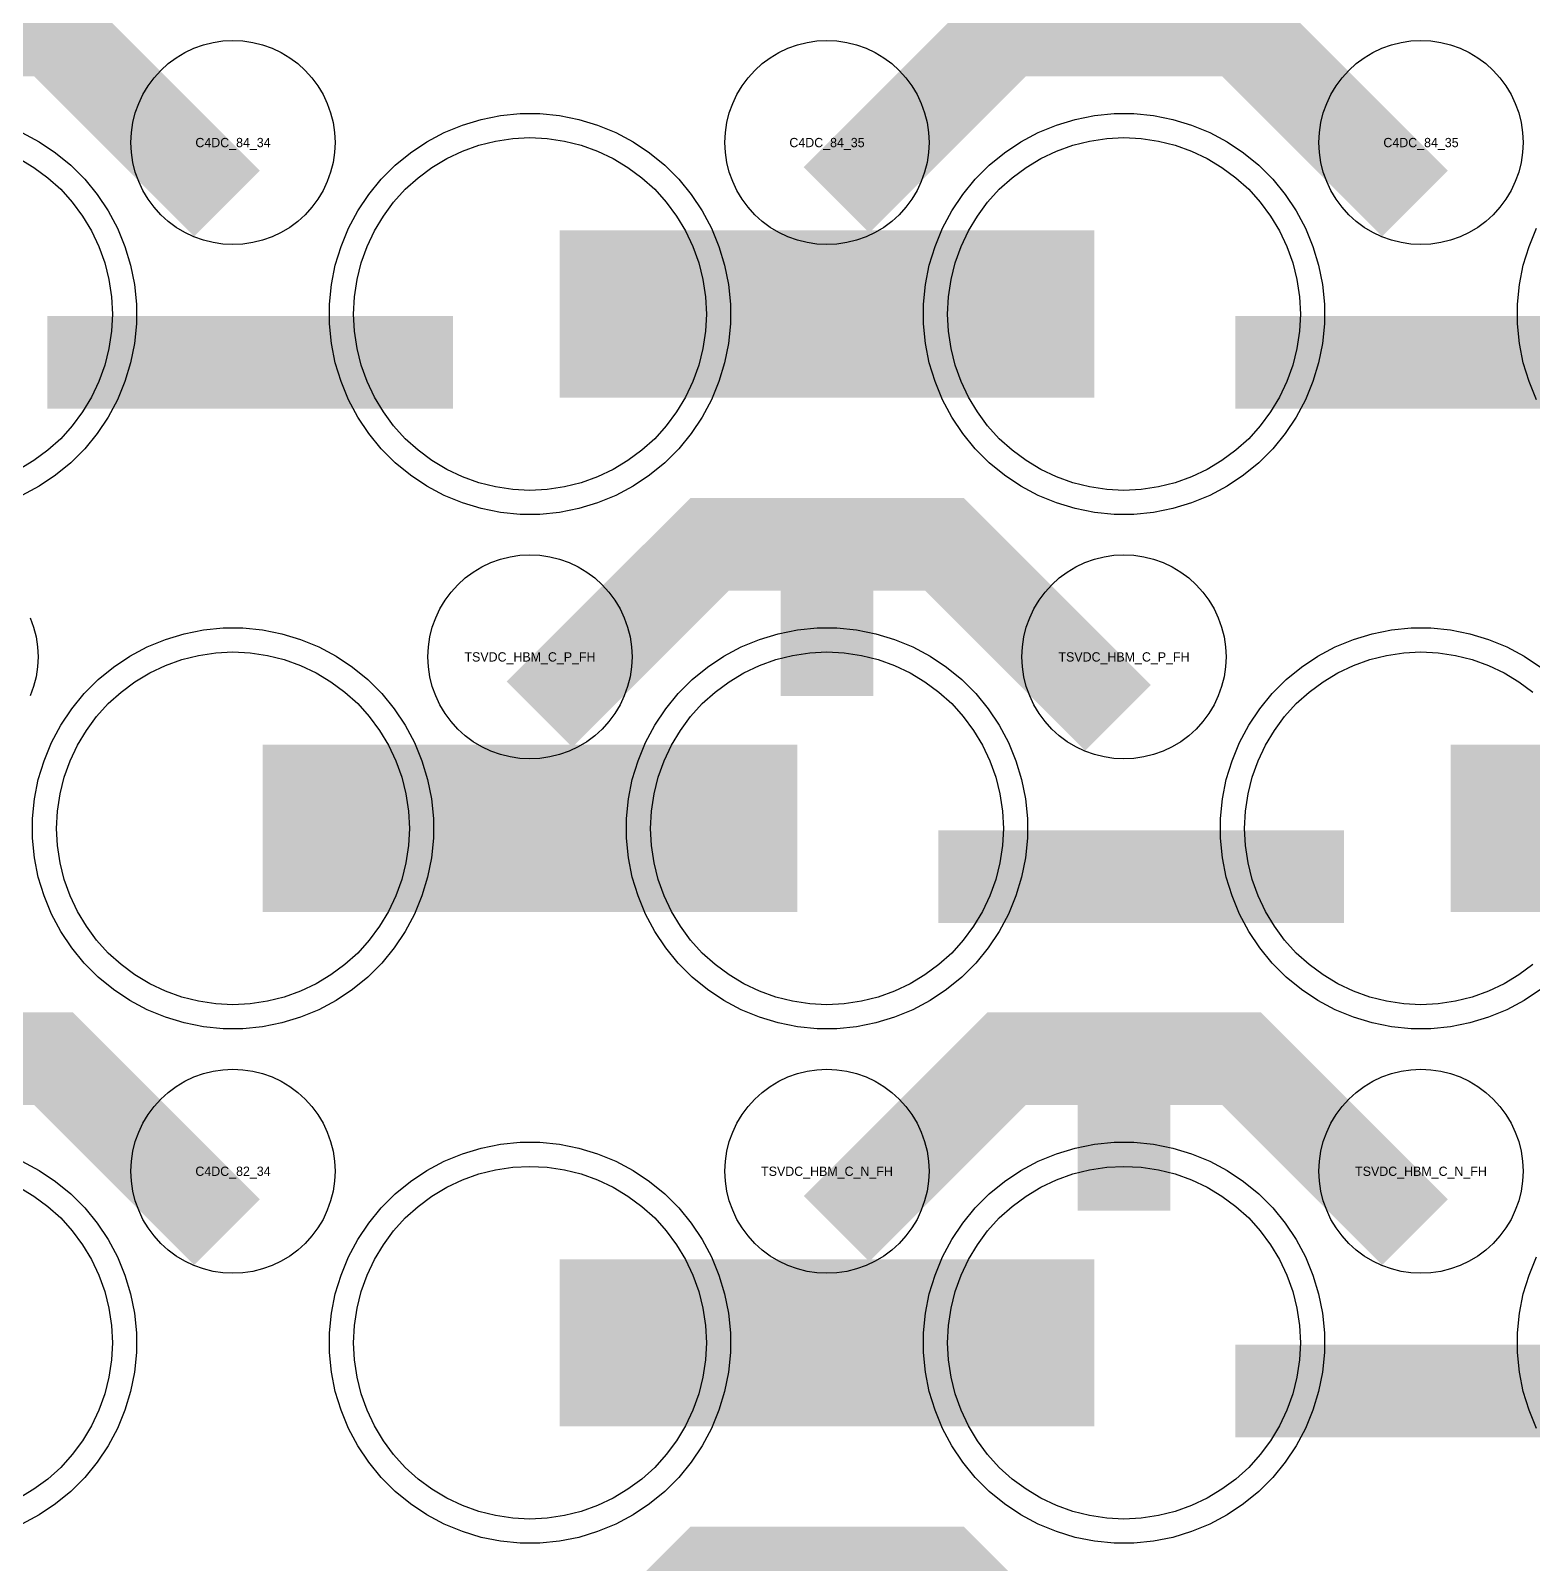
# Model space of a CAD drawing. Extents: x -11880 to 11880, y -14992 to 14992.
# Drawn here: x -934.5 to -530, y -3536.8 to -3123.9 of the extents above; entities that cross this region are included whole.
import ezdxf
from ezdxf.enums import TextEntityAlignment as Align

# ---------------------------------------------------------------- set-up
doc = ezdxf.new("R2010")
doc.units = 0
doc.header["$MEASUREMENT"] = 0
for name, color, linetype in [('GDS_775_DT_237', 138, 'CONTINUOUS'), ('RDL1_FS', 34, 'CONTINUOUS'), ('RDL_BS', 160, 'CONTINUOUS')]:
    doc.layers.add(name, color=color, linetype=linetype)

msp = doc.modelspace()

# ---------------------------------------------------------------- linework, layer by layer
at = {"layer": 'RDL1_FS'}
for points in [[(-800, -3247.694), (-804.657, -3247.465), (-809.268, -3246.781), (-813.791, -3245.649), (-818.181, -3244.077), (-822.395, -3242.085), (-826.395, -3239.687), (-830.14, -3236.909), (-833.594, -3233.779), (-836.724, -3230.325), (-839.502, -3226.58), (-841.9, -3222.58), (-843.892, -3218.366), (-845.464, -3213.976), (-846.596, -3209.453), (-847.28, -3204.842), (-847.509, -3200.185), (-847.28, -3195.528), (-846.596, -3190.917), (-845.464, -3186.394), (-843.892, -3182.004), (-841.9, -3177.79), (-839.502, -3173.79), (-836.724, -3170.045), (-833.594, -3166.591), (-830.14, -3163.461), (-826.395, -3160.683), (-822.395, -3158.285), (-818.181, -3156.293), (-813.791, -3154.721), (-809.268, -3153.589), (-804.657, -3152.905), (-800, -3152.676), (-795.343, -3152.905), (-790.732, -3153.589), (-786.209, -3154.721), (-781.819, -3156.293), (-777.605, -3158.285), (-773.605, -3160.683), (-769.86, -3163.461), (-766.406, -3166.591), (-763.276, -3170.045), (-760.498, -3173.79), (-758.1, -3177.79), (-756.108, -3182.004), (-754.536, -3186.394), (-753.404, -3190.917), (-752.72, -3195.528), (-752.491, -3200.185), (-752.72, -3204.842), (-753.404, -3209.453), (-754.536, -3213.976), (-756.108, -3218.366), (-758.1, -3222.58), (-760.498, -3226.58), (-763.276, -3230.325), (-766.406, -3233.779), (-769.86, -3236.909), (-773.605, -3239.687), (-777.605, -3242.085), (-781.819, -3244.077), (-786.209, -3245.649), (-790.732, -3246.781), (-795.343, -3247.465)], [(-640, -3247.694), (-644.657, -3247.465), (-649.268, -3246.781), (-653.791, -3245.649), (-658.181, -3244.077), (-662.395, -3242.085), (-666.395, -3239.687), (-670.14, -3236.909), (-673.594, -3233.779), (-676.724, -3230.325), (-679.502, -3226.58), (-681.9, -3222.58), (-683.892, -3218.366), (-685.464, -3213.976), (-686.596, -3209.453), (-687.28, -3204.842), (-687.509, -3200.185), (-687.28, -3195.528), (-686.596, -3190.917), (-685.464, -3186.394), (-683.892, -3182.004), (-681.9, -3177.79), (-679.502, -3173.79), (-676.724, -3170.045), (-673.594, -3166.591), (-670.14, -3163.461), (-666.395, -3160.683), (-662.395, -3158.285), (-658.181, -3156.293), (-653.791, -3154.721), (-649.268, -3153.589), (-644.657, -3152.905), (-640, -3152.676), (-635.343, -3152.905), (-630.732, -3153.589), (-626.209, -3154.721), (-621.819, -3156.293), (-617.605, -3158.285), (-613.605, -3160.683), (-609.86, -3163.461), (-606.406, -3166.591), (-603.276, -3170.045), (-600.498, -3173.79), (-598.1, -3177.79), (-596.108, -3182.004), (-594.536, -3186.394), (-593.404, -3190.917), (-592.72, -3195.528), (-592.491, -3200.185), (-592.72, -3204.842), (-593.404, -3209.453), (-594.536, -3213.976), (-596.108, -3218.366), (-598.1, -3222.58), (-600.498, -3226.58), (-603.276, -3230.325), (-606.406, -3233.779), (-609.86, -3236.909), (-613.605, -3239.687), (-617.605, -3242.085), (-621.819, -3244.077), (-626.209, -3245.649), (-630.732, -3246.781), (-635.343, -3247.465)], [(-880, -3386.254), (-884.657, -3386.025), (-889.268, -3385.341), (-893.791, -3384.209), (-898.181, -3382.637), (-902.395, -3380.645), (-906.395, -3378.247), (-910.14, -3375.469), (-913.594, -3372.339), (-916.724, -3368.885), (-919.502, -3365.14), (-921.9, -3361.14), (-923.892, -3356.926), (-925.464, -3352.536), (-926.596, -3348.013), (-927.28, -3343.402), (-927.509, -3338.745), (-927.28, -3334.088), (-926.596, -3329.477), (-925.464, -3324.954), (-923.892, -3320.564), (-921.9, -3316.35), (-919.502, -3312.35), (-916.724, -3308.605), (-913.594, -3305.151), (-910.14, -3302.021), (-906.395, -3299.243), (-902.395, -3296.845), (-898.181, -3294.853), (-893.791, -3293.281), (-889.268, -3292.149), (-884.657, -3291.465), (-880, -3291.236), (-875.343, -3291.465), (-870.732, -3292.149), (-866.209, -3293.281), (-861.819, -3294.853), (-857.605, -3296.845), (-853.605, -3299.243), (-849.86, -3302.021), (-846.406, -3305.151), (-843.276, -3308.605), (-840.498, -3312.35), (-838.1, -3316.35), (-836.108, -3320.564), (-834.536, -3324.954), (-833.404, -3329.477), (-832.72, -3334.088), (-832.491, -3338.745), (-832.72, -3343.402), (-833.404, -3348.013), (-834.536, -3352.536), (-836.108, -3356.926), (-838.1, -3361.14), (-840.498, -3365.14), (-843.276, -3368.885), (-846.406, -3372.339), (-849.86, -3375.469), (-853.605, -3378.247), (-857.605, -3380.645), (-861.819, -3382.637), (-866.209, -3384.209), (-870.732, -3385.341), (-875.343, -3386.025)], [(-720, -3386.254), (-724.657, -3386.025), (-729.268, -3385.341), (-733.791, -3384.209), (-738.181, -3382.637), (-742.395, -3380.645), (-746.395, -3378.247), (-750.14, -3375.469), (-753.594, -3372.339), (-756.724, -3368.885), (-759.502, -3365.14), (-761.9, -3361.14), (-763.892, -3356.926), (-765.464, -3352.536), (-766.596, -3348.013), (-767.28, -3343.402), (-767.509, -3338.745), (-767.28, -3334.088), (-766.596, -3329.477), (-765.464, -3324.954), (-763.892, -3320.564), (-761.9, -3316.35), (-759.502, -3312.35), (-756.724, -3308.605), (-753.594, -3305.151), (-750.14, -3302.021), (-746.395, -3299.243), (-742.395, -3296.845), (-738.181, -3294.853), (-733.791, -3293.281), (-729.268, -3292.149), (-724.657, -3291.465), (-720, -3291.236), (-715.343, -3291.465), (-710.732, -3292.149), (-706.209, -3293.281), (-701.819, -3294.853), (-697.605, -3296.845), (-693.605, -3299.243), (-689.86, -3302.021), (-686.406, -3305.151), (-683.276, -3308.605), (-680.498, -3312.35), (-678.1, -3316.35), (-676.108, -3320.564), (-674.536, -3324.954), (-673.404, -3329.477), (-672.72, -3334.088), (-672.491, -3338.745), (-672.72, -3343.402), (-673.404, -3348.013), (-674.536, -3352.536), (-676.108, -3356.926), (-678.1, -3361.14), (-680.498, -3365.14), (-683.276, -3368.885), (-686.406, -3372.339), (-689.86, -3375.469), (-693.605, -3378.247), (-697.605, -3380.645), (-701.819, -3382.637), (-706.209, -3384.209), (-710.732, -3385.341), (-715.343, -3386.025)]]:
    msp.add_lwpolyline(points, close=True, dxfattribs=at)
for points in [[(-937.605, -3158.285), (-933.605, -3160.683), (-929.86, -3163.461), (-926.406, -3166.591), (-923.276, -3170.045), (-920.498, -3173.79), (-918.1, -3177.79), (-916.108, -3182.004), (-914.536, -3186.394), (-913.404, -3190.917), (-912.72, -3195.528), (-912.491, -3200.185), (-912.72, -3204.842), (-913.404, -3209.453), (-914.536, -3213.976), (-916.108, -3218.366), (-918.1, -3222.58), (-920.498, -3226.58), (-923.276, -3230.325), (-926.406, -3233.779), (-929.86, -3236.909), (-933.605, -3239.687), (-937.605, -3242.085)], [(-529.86, -3375.469), (-533.605, -3378.247), (-537.605, -3380.645), (-541.819, -3382.637), (-546.209, -3384.209), (-550.732, -3385.341), (-555.343, -3386.025), (-560, -3386.254), (-564.657, -3386.025), (-569.268, -3385.341), (-573.791, -3384.209), (-578.181, -3382.637), (-582.395, -3380.645), (-586.395, -3378.247), (-590.14, -3375.469), (-593.594, -3372.339), (-596.724, -3368.885), (-599.502, -3365.14), (-601.9, -3361.14), (-603.892, -3356.926), (-605.464, -3352.536), (-606.596, -3348.013), (-607.28, -3343.402), (-607.509, -3338.745), (-607.28, -3334.088), (-606.596, -3329.477), (-605.464, -3324.954), (-603.892, -3320.564), (-601.9, -3316.35), (-599.502, -3312.35), (-596.724, -3308.605), (-593.594, -3305.151), (-590.14, -3302.021), (-586.395, -3299.243), (-582.395, -3296.845), (-578.181, -3294.853), (-573.791, -3293.281), (-569.268, -3292.149), (-564.657, -3291.465), (-560, -3291.236), (-555.343, -3291.465), (-550.732, -3292.149), (-546.209, -3293.281), (-541.819, -3294.853), (-537.605, -3296.845), (-533.605, -3299.243), (-529.86, -3302.021)], [(-937.605, -3435.41), (-933.605, -3437.808), (-929.86, -3440.586), (-926.406, -3443.716), (-923.276, -3447.17), (-920.498, -3450.915), (-918.1, -3454.915), (-916.108, -3459.129), (-914.536, -3463.519), (-913.404, -3468.042), (-912.72, -3472.653), (-912.491, -3477.31), (-912.72, -3481.967), (-913.404, -3486.578), (-914.536, -3491.101), (-916.108, -3495.491), (-918.1, -3499.705), (-920.498, -3503.705), (-923.276, -3507.45), (-926.406, -3510.904), (-929.86, -3514.034), (-933.605, -3516.812), (-937.605, -3519.21)]]:
    msp.add_lwpolyline(points, dxfattribs=at)
for points in [[(-791.998, -3200.185, 45, 45, 0), (-719.998, -3200.185, 45, 45, 0)], [(-719.998, -3200.185, 45, 45, 0), (-647.998, -3200.185, 45, 45, 0)], [(-871.998, -3338.745, 45, 45, 0), (-799.998, -3338.745, 45, 45, 0)], [(-799.998, -3338.745, 45, 45, 0), (-727.998, -3338.745, 45, 45, 0)], [(-551.998, -3338.745, 45, 45, 0), (-479.998, -3338.745, 45, 45, 0)]]:
    msp.add_lwpolyline(points, format="xyseb", dxfattribs=at)
at = {"layer": 'RDL1_FS', "color": 241, "true_color": 0xf7abae}
for points in [[(-800, -3524.819), (-804.657, -3524.59), (-809.268, -3523.906), (-813.791, -3522.774), (-818.181, -3521.202), (-822.395, -3519.21), (-826.395, -3516.812), (-830.14, -3514.034), (-833.594, -3510.904), (-836.724, -3507.45), (-839.502, -3503.705), (-841.9, -3499.705), (-843.892, -3495.491), (-845.464, -3491.101), (-846.596, -3486.578), (-847.28, -3481.967), (-847.509, -3477.31), (-847.28, -3472.653), (-846.596, -3468.042), (-845.464, -3463.519), (-843.892, -3459.129), (-841.9, -3454.915), (-839.502, -3450.915), (-836.724, -3447.17), (-833.594, -3443.716), (-830.14, -3440.586), (-826.395, -3437.808), (-822.395, -3435.41), (-818.181, -3433.418), (-813.791, -3431.846), (-809.268, -3430.714), (-804.657, -3430.03), (-800, -3429.801), (-795.343, -3430.03), (-790.732, -3430.714), (-786.209, -3431.846), (-781.819, -3433.418), (-777.605, -3435.41), (-773.605, -3437.808), (-769.86, -3440.586), (-766.406, -3443.716), (-763.276, -3447.17), (-760.498, -3450.915), (-758.1, -3454.915), (-756.108, -3459.129), (-754.536, -3463.519), (-753.404, -3468.042), (-752.72, -3472.653), (-752.491, -3477.31), (-752.72, -3481.967), (-753.404, -3486.578), (-754.536, -3491.101), (-756.108, -3495.491), (-758.1, -3499.705), (-760.498, -3503.705), (-763.276, -3507.45), (-766.406, -3510.904), (-769.86, -3514.034), (-773.605, -3516.812), (-777.605, -3519.21), (-781.819, -3521.202), (-786.209, -3522.774), (-790.732, -3523.906), (-795.343, -3524.59)], [(-640, -3524.819), (-644.657, -3524.59), (-649.268, -3523.906), (-653.791, -3522.774), (-658.181, -3521.202), (-662.395, -3519.21), (-666.395, -3516.812), (-670.14, -3514.034), (-673.594, -3510.904), (-676.724, -3507.45), (-679.502, -3503.705), (-681.9, -3499.705), (-683.892, -3495.491), (-685.464, -3491.101), (-686.596, -3486.578), (-687.28, -3481.967), (-687.509, -3477.31), (-687.28, -3472.653), (-686.596, -3468.042), (-685.464, -3463.519), (-683.892, -3459.129), (-681.9, -3454.915), (-679.502, -3450.915), (-676.724, -3447.17), (-673.594, -3443.716), (-670.14, -3440.586), (-666.395, -3437.808), (-662.395, -3435.41), (-658.181, -3433.418), (-653.791, -3431.846), (-649.268, -3430.714), (-644.657, -3430.03), (-640, -3429.801), (-635.343, -3430.03), (-630.732, -3430.714), (-626.209, -3431.846), (-621.819, -3433.418), (-617.605, -3435.41), (-613.605, -3437.808), (-609.86, -3440.586), (-606.406, -3443.716), (-603.276, -3447.17), (-600.498, -3450.915), (-598.1, -3454.915), (-596.108, -3459.129), (-594.536, -3463.519), (-593.404, -3468.042), (-592.72, -3472.653), (-592.491, -3477.31), (-592.72, -3481.967), (-593.404, -3486.578), (-594.536, -3491.101), (-596.108, -3495.491), (-598.1, -3499.705), (-600.498, -3503.705), (-603.276, -3507.45), (-606.406, -3510.904), (-609.86, -3514.034), (-613.605, -3516.812), (-617.605, -3519.21), (-621.819, -3521.202), (-626.209, -3522.774), (-630.732, -3523.906), (-635.343, -3524.59)]]:
    msp.add_lwpolyline(points, close=True, dxfattribs=at)
for points in [[(-791.998, -3477.31, 45, 45, 0), (-719.998, -3477.31, 45, 45, 0)], [(-719.998, -3477.31, 45, 45, 0), (-647.998, -3477.31, 45, 45, 0)]]:
    msp.add_lwpolyline(points, format="xyseb", dxfattribs=at)
at = {"layer": 'RDL_BS'}
for points in [[(-881.599, -3170.398, 25, 25, 0), (-928.313, -3123.684, 25, 25, 0), (-958.071, -3123.684, 25, 25, 0)], [(-717.438, -3169.499, 25, 25, 0), (-671.623, -3123.684, 25, 25, 0), (-638.07, -3123.684, 25, 25, 0)], [(-561.599, -3170.398, 25, 25, 0), (-608.313, -3123.684, 25, 25, 0), (-638.071, -3123.684, 25, 25, 0)], [(-929.984, -3213.198, 25, 25, 0), (-820.719, -3213.198, 25, 25, 0)], [(-609.984, -3213.198, 25, 25, 0), (-500.719, -3213.198, 25, 25, 0)], [(-720, -3276.205, 25, 25, 0), (-720, -3249.744, 25, 25, 0)], [(-720, -3257.926, 25, 25, 0), (-720, -3303.134, 25, 25, 0)], [(-797.438, -3308.059, 25, 25, 0), (-751.623, -3262.244, 25, 25, 0), (-718.07, -3262.244, 25, 25, 0)], [(-641.599, -3308.958, 25, 25, 0), (-688.313, -3262.244, 25, 25, 0), (-718.071, -3262.244, 25, 25, 0)], [(-689.984, -3351.758, 25, 25, 0), (-580.719, -3351.758, 25, 25, 0)], [(-640, -3414.77, 25, 25, 0), (-640, -3388.309, 25, 25, 0)], [(-881.599, -3447.523, 25, 25, 0), (-928.313, -3400.809, 25, 25, 0), (-958.071, -3400.809, 25, 25, 0)], [(-797.438, -3585.189, 25, 25, 0), (-751.623, -3539.374, 25, 25, 0), (-718.07, -3539.374, 25, 25, 0)], [(-641.599, -3586.088, 25, 25, 0), (-688.313, -3539.374, 25, 25, 0), (-718.071, -3539.374, 25, 25, 0)]]:
    msp.add_lwpolyline(points, format="xyseb", dxfattribs=at)
for points in [[(-880, -3181.491), (-882.693, -3181.359), (-885.365, -3180.963), (-887.984, -3180.306), (-890.519, -3179.399), (-892.956, -3178.247), (-895.28, -3176.854), (-897.443, -3175.251), (-899.442, -3173.439), (-901.254, -3171.44), (-902.857, -3169.277), (-904.25, -3166.953), (-905.402, -3164.516), (-906.309, -3161.981), (-906.966, -3159.362), (-907.362, -3156.69), (-907.494, -3153.997), (-907.362, -3151.304), (-906.966, -3148.632), (-906.309, -3146.013), (-905.402, -3143.478), (-904.25, -3141.041), (-902.857, -3138.717), (-901.254, -3136.554), (-899.442, -3134.555), (-897.443, -3132.743), (-895.28, -3131.14), (-892.956, -3129.747), (-890.519, -3128.595), (-887.984, -3127.688), (-885.365, -3127.031), (-882.693, -3126.635), (-880, -3126.503), (-877.307, -3126.635), (-874.635, -3127.031), (-872.016, -3127.688), (-869.481, -3128.595), (-867.044, -3129.747), (-864.72, -3131.14), (-862.557, -3132.743), (-860.558, -3134.555), (-858.746, -3136.554), (-857.143, -3138.717), (-855.75, -3141.041), (-854.598, -3143.478), (-853.691, -3146.013), (-853.034, -3148.632), (-852.638, -3151.304), (-852.506, -3153.997), (-852.638, -3156.69), (-853.034, -3159.362), (-853.691, -3161.981), (-854.598, -3164.516), (-855.75, -3166.953), (-857.143, -3169.277), (-858.746, -3171.44), (-860.558, -3173.439), (-862.557, -3175.251), (-864.72, -3176.854), (-867.044, -3178.247), (-869.481, -3179.399), (-872.016, -3180.306), (-874.635, -3180.963), (-877.307, -3181.359)], [(-720, -3181.491), (-722.693, -3181.359), (-725.365, -3180.963), (-727.984, -3180.306), (-730.519, -3179.399), (-732.956, -3178.247), (-735.28, -3176.854), (-737.443, -3175.251), (-739.442, -3173.439), (-741.254, -3171.44), (-742.857, -3169.277), (-744.25, -3166.953), (-745.402, -3164.516), (-746.309, -3161.981), (-746.966, -3159.362), (-747.362, -3156.69), (-747.494, -3153.997), (-747.362, -3151.304), (-746.966, -3148.632), (-746.309, -3146.013), (-745.402, -3143.478), (-744.25, -3141.041), (-742.857, -3138.717), (-741.254, -3136.554), (-739.442, -3134.555), (-737.443, -3132.743), (-735.28, -3131.14), (-732.956, -3129.747), (-730.519, -3128.595), (-727.984, -3127.688), (-725.365, -3127.031), (-722.693, -3126.635), (-720, -3126.503), (-717.307, -3126.635), (-714.635, -3127.031), (-712.016, -3127.688), (-709.481, -3128.595), (-707.044, -3129.747), (-704.72, -3131.14), (-702.557, -3132.743), (-700.558, -3134.555), (-698.746, -3136.554), (-697.143, -3138.717), (-695.75, -3141.041), (-694.598, -3143.478), (-693.691, -3146.013), (-693.034, -3148.632), (-692.638, -3151.304), (-692.506, -3153.997), (-692.638, -3156.69), (-693.034, -3159.362), (-693.691, -3161.981), (-694.598, -3164.516), (-695.75, -3166.953), (-697.143, -3169.277), (-698.746, -3171.44), (-700.558, -3173.439), (-702.557, -3175.251), (-704.72, -3176.854), (-707.044, -3178.247), (-709.481, -3179.399), (-712.016, -3180.306), (-714.635, -3180.963), (-717.307, -3181.359)], [(-560, -3181.491), (-562.693, -3181.359), (-565.365, -3180.963), (-567.984, -3180.306), (-570.519, -3179.399), (-572.956, -3178.247), (-575.28, -3176.854), (-577.443, -3175.251), (-579.442, -3173.439), (-581.254, -3171.44), (-582.857, -3169.277), (-584.25, -3166.953), (-585.402, -3164.516), (-586.309, -3161.981), (-586.966, -3159.362), (-587.362, -3156.69), (-587.494, -3153.997), (-587.362, -3151.304), (-586.966, -3148.632), (-586.309, -3146.013), (-585.402, -3143.478), (-584.25, -3141.041), (-582.857, -3138.717), (-581.254, -3136.554), (-579.442, -3134.555), (-577.443, -3132.743), (-575.28, -3131.14), (-572.956, -3129.747), (-570.519, -3128.595), (-567.984, -3127.688), (-565.365, -3127.031), (-562.693, -3126.635), (-560, -3126.503), (-557.307, -3126.635), (-554.635, -3127.031), (-552.016, -3127.688), (-549.481, -3128.595), (-547.044, -3129.747), (-544.72, -3131.14), (-542.557, -3132.743), (-540.558, -3134.555), (-538.746, -3136.554), (-537.143, -3138.717), (-535.75, -3141.041), (-534.598, -3143.478), (-533.691, -3146.013), (-533.034, -3148.632), (-532.638, -3151.304), (-532.506, -3153.997), (-532.638, -3156.69), (-533.034, -3159.362), (-533.691, -3161.981), (-534.598, -3164.516), (-535.75, -3166.953), (-537.143, -3169.277), (-538.746, -3171.44), (-540.558, -3173.439), (-542.557, -3175.251), (-544.72, -3176.854), (-547.044, -3178.247), (-549.481, -3179.399), (-552.016, -3180.306), (-554.635, -3180.963), (-557.307, -3181.359)], [(-802.644, -3254.185), (-807.938, -3253.668), (-813.165, -3252.622), (-818.205, -3251.091), (-823.115, -3249.06), (-827.777, -3246.568), (-832.191, -3243.621), (-836.292, -3240.259), (-840.074, -3236.477), (-843.436, -3232.376), (-846.383, -3227.962), (-848.875, -3223.3), (-850.906, -3218.39), (-852.437, -3213.35), (-853.483, -3208.123), (-854, -3202.829), (-854, -3197.541), (-853.483, -3192.247), (-852.437, -3187.02), (-850.906, -3181.98), (-848.875, -3177.07), (-846.383, -3172.408), (-843.436, -3167.994), (-840.074, -3163.893), (-836.292, -3160.111), (-832.191, -3156.749), (-827.777, -3153.802), (-823.115, -3151.31), (-818.205, -3149.279), (-813.165, -3147.748), (-807.938, -3146.702), (-802.644, -3146.185), (-797.356, -3146.185), (-792.062, -3146.702), (-786.835, -3147.748), (-781.795, -3149.279), (-776.885, -3151.31), (-772.223, -3153.802), (-767.809, -3156.749), (-763.708, -3160.111), (-759.926, -3163.893), (-756.564, -3167.994), (-753.617, -3172.408), (-751.125, -3177.07), (-749.094, -3181.98), (-747.563, -3187.02), (-746.517, -3192.247), (-746, -3197.541), (-746, -3202.829), (-746.517, -3208.123), (-747.563, -3213.35), (-749.094, -3218.39), (-751.125, -3223.3), (-753.617, -3227.962), (-756.564, -3232.376), (-759.926, -3236.477), (-763.708, -3240.259), (-767.809, -3243.621), (-772.223, -3246.568), (-776.885, -3249.06), (-781.795, -3251.091), (-786.835, -3252.622), (-792.062, -3253.668), (-797.356, -3254.185)], [(-642.644, -3254.185), (-647.938, -3253.668), (-653.165, -3252.622), (-658.205, -3251.091), (-663.115, -3249.06), (-667.777, -3246.568), (-672.191, -3243.621), (-676.292, -3240.259), (-680.074, -3236.477), (-683.436, -3232.376), (-686.383, -3227.962), (-688.875, -3223.3), (-690.906, -3218.39), (-692.437, -3213.35), (-693.483, -3208.123), (-694, -3202.829), (-694, -3197.541), (-693.483, -3192.247), (-692.437, -3187.02), (-690.906, -3181.98), (-688.875, -3177.07), (-686.383, -3172.408), (-683.436, -3167.994), (-680.074, -3163.893), (-676.292, -3160.111), (-672.191, -3156.749), (-667.777, -3153.802), (-663.115, -3151.31), (-658.205, -3149.279), (-653.165, -3147.748), (-647.938, -3146.702), (-642.644, -3146.185), (-637.356, -3146.185), (-632.062, -3146.702), (-626.835, -3147.748), (-621.795, -3149.279), (-616.885, -3151.31), (-612.223, -3153.802), (-607.809, -3156.749), (-603.708, -3160.111), (-599.926, -3163.893), (-596.564, -3167.994), (-593.617, -3172.408), (-591.125, -3177.07), (-589.094, -3181.98), (-587.563, -3187.02), (-586.517, -3192.247), (-586, -3197.541), (-586, -3202.829), (-586.517, -3208.123), (-587.563, -3213.35), (-589.094, -3218.39), (-591.125, -3223.3), (-593.617, -3227.962), (-596.564, -3232.376), (-599.926, -3236.477), (-603.708, -3240.259), (-607.809, -3243.621), (-612.223, -3246.568), (-616.885, -3249.06), (-621.795, -3251.091), (-626.835, -3252.622), (-632.062, -3253.668), (-637.356, -3254.185)], [(-800, -3320.051), (-802.693, -3319.919), (-805.365, -3319.523), (-807.984, -3318.866), (-810.519, -3317.959), (-812.956, -3316.807), (-815.28, -3315.414), (-817.443, -3313.811), (-819.442, -3311.999), (-821.254, -3310), (-822.857, -3307.837), (-824.25, -3305.513), (-825.402, -3303.076), (-826.309, -3300.541), (-826.966, -3297.922), (-827.362, -3295.25), (-827.494, -3292.557), (-827.362, -3289.864), (-826.966, -3287.192), (-826.309, -3284.573), (-825.402, -3282.038), (-824.25, -3279.601), (-822.857, -3277.277), (-821.254, -3275.114), (-819.442, -3273.115), (-817.443, -3271.303), (-815.28, -3269.7), (-812.956, -3268.307), (-810.519, -3267.155), (-807.984, -3266.248), (-805.365, -3265.591), (-802.693, -3265.195), (-800, -3265.063), (-797.307, -3265.195), (-794.635, -3265.591), (-792.016, -3266.248), (-789.481, -3267.155), (-787.044, -3268.307), (-784.72, -3269.7), (-782.557, -3271.303), (-780.558, -3273.115), (-778.746, -3275.114), (-777.143, -3277.277), (-775.75, -3279.601), (-774.598, -3282.038), (-773.691, -3284.573), (-773.034, -3287.192), (-772.638, -3289.864), (-772.506, -3292.557), (-772.638, -3295.25), (-773.034, -3297.922), (-773.691, -3300.541), (-774.598, -3303.076), (-775.75, -3305.513), (-777.143, -3307.837), (-778.746, -3310), (-780.558, -3311.999), (-782.557, -3313.811), (-784.72, -3315.414), (-787.044, -3316.807), (-789.481, -3317.959), (-792.016, -3318.866), (-794.635, -3319.523), (-797.307, -3319.919)], [(-640, -3320.051), (-642.693, -3319.919), (-645.365, -3319.523), (-647.984, -3318.866), (-650.519, -3317.959), (-652.956, -3316.807), (-655.28, -3315.414), (-657.443, -3313.811), (-659.442, -3311.999), (-661.254, -3310), (-662.857, -3307.837), (-664.25, -3305.513), (-665.402, -3303.076), (-666.309, -3300.541), (-666.966, -3297.922), (-667.362, -3295.25), (-667.494, -3292.557), (-667.362, -3289.864), (-666.966, -3287.192), (-666.309, -3284.573), (-665.402, -3282.038), (-664.25, -3279.601), (-662.857, -3277.277), (-661.254, -3275.114), (-659.442, -3273.115), (-657.443, -3271.303), (-655.28, -3269.7), (-652.956, -3268.307), (-650.519, -3267.155), (-647.984, -3266.248), (-645.365, -3265.591), (-642.693, -3265.195), (-640, -3265.063), (-637.307, -3265.195), (-634.635, -3265.591), (-632.016, -3266.248), (-629.481, -3267.155), (-627.044, -3268.307), (-624.72, -3269.7), (-622.557, -3271.303), (-620.558, -3273.115), (-618.746, -3275.114), (-617.143, -3277.277), (-615.75, -3279.601), (-614.598, -3282.038), (-613.691, -3284.573), (-613.034, -3287.192), (-612.638, -3289.864), (-612.506, -3292.557), (-612.638, -3295.25), (-613.034, -3297.922), (-613.691, -3300.541), (-614.598, -3303.076), (-615.75, -3305.513), (-617.143, -3307.837), (-618.746, -3310), (-620.558, -3311.999), (-622.557, -3313.811), (-624.72, -3315.414), (-627.044, -3316.807), (-629.481, -3317.959), (-632.016, -3318.866), (-634.635, -3319.523), (-637.307, -3319.919)], [(-882.644, -3392.745), (-887.938, -3392.228), (-893.165, -3391.182), (-898.205, -3389.651), (-903.115, -3387.62), (-907.777, -3385.128), (-912.191, -3382.181), (-916.292, -3378.819), (-920.074, -3375.037), (-923.436, -3370.936), (-926.383, -3366.522), (-928.875, -3361.86), (-930.906, -3356.95), (-932.437, -3351.91), (-933.483, -3346.683), (-934, -3341.389), (-934, -3336.101), (-933.483, -3330.807), (-932.437, -3325.58), (-930.906, -3320.54), (-928.875, -3315.63), (-926.383, -3310.968), (-923.436, -3306.554), (-920.074, -3302.453), (-916.292, -3298.671), (-912.191, -3295.309), (-907.777, -3292.362), (-903.115, -3289.87), (-898.205, -3287.839), (-893.165, -3286.308), (-887.938, -3285.262), (-882.644, -3284.745), (-877.356, -3284.745), (-872.062, -3285.262), (-866.835, -3286.308), (-861.795, -3287.839), (-856.885, -3289.87), (-852.223, -3292.362), (-847.809, -3295.309), (-843.708, -3298.671), (-839.926, -3302.453), (-836.564, -3306.554), (-833.617, -3310.968), (-831.125, -3315.63), (-829.094, -3320.54), (-827.563, -3325.58), (-826.517, -3330.807), (-826, -3336.101), (-826, -3341.389), (-826.517, -3346.683), (-827.563, -3351.91), (-829.094, -3356.95), (-831.125, -3361.86), (-833.617, -3366.522), (-836.564, -3370.936), (-839.926, -3375.037), (-843.708, -3378.819), (-847.809, -3382.181), (-852.223, -3385.128), (-856.885, -3387.62), (-861.795, -3389.651), (-866.835, -3391.182), (-872.062, -3392.228), (-877.356, -3392.745)], [(-722.644, -3392.745), (-727.938, -3392.228), (-733.165, -3391.182), (-738.205, -3389.651), (-743.115, -3387.62), (-747.777, -3385.128), (-752.191, -3382.181), (-756.292, -3378.819), (-760.074, -3375.037), (-763.436, -3370.936), (-766.383, -3366.522), (-768.875, -3361.86), (-770.906, -3356.95), (-772.437, -3351.91), (-773.483, -3346.683), (-774, -3341.389), (-774, -3336.101), (-773.483, -3330.807), (-772.437, -3325.58), (-770.906, -3320.54), (-768.875, -3315.63), (-766.383, -3310.968), (-763.436, -3306.554), (-760.074, -3302.453), (-756.292, -3298.671), (-752.191, -3295.309), (-747.777, -3292.362), (-743.115, -3289.87), (-738.205, -3287.839), (-733.165, -3286.308), (-727.938, -3285.262), (-722.644, -3284.745), (-717.356, -3284.745), (-712.062, -3285.262), (-706.835, -3286.308), (-701.795, -3287.839), (-696.885, -3289.87), (-692.223, -3292.362), (-687.809, -3295.309), (-683.708, -3298.671), (-679.926, -3302.453), (-676.564, -3306.554), (-673.617, -3310.968), (-671.125, -3315.63), (-669.094, -3320.54), (-667.563, -3325.58), (-666.517, -3330.807), (-666, -3336.101), (-666, -3341.389), (-666.517, -3346.683), (-667.563, -3351.91), (-669.094, -3356.95), (-671.125, -3361.86), (-673.617, -3366.522), (-676.564, -3370.936), (-679.926, -3375.037), (-683.708, -3378.819), (-687.809, -3382.181), (-692.223, -3385.128), (-696.885, -3387.62), (-701.795, -3389.651), (-706.835, -3391.182), (-712.062, -3392.228), (-717.356, -3392.745)], [(-880, -3458.616), (-882.693, -3458.484), (-885.365, -3458.088), (-887.984, -3457.431), (-890.519, -3456.524), (-892.956, -3455.372), (-895.28, -3453.979), (-897.443, -3452.376), (-899.442, -3450.564), (-901.254, -3448.565), (-902.857, -3446.402), (-904.25, -3444.078), (-905.402, -3441.641), (-906.309, -3439.106), (-906.966, -3436.487), (-907.362, -3433.815), (-907.494, -3431.122), (-907.362, -3428.429), (-906.966, -3425.757), (-906.309, -3423.138), (-905.402, -3420.603), (-904.25, -3418.166), (-902.857, -3415.842), (-901.254, -3413.679), (-899.442, -3411.68), (-897.443, -3409.868), (-895.28, -3408.265), (-892.956, -3406.872), (-890.519, -3405.72), (-887.984, -3404.813), (-885.365, -3404.156), (-882.693, -3403.76), (-880, -3403.628), (-877.307, -3403.76), (-874.635, -3404.156), (-872.016, -3404.813), (-869.481, -3405.72), (-867.044, -3406.872), (-864.72, -3408.265), (-862.557, -3409.868), (-860.558, -3411.68), (-858.746, -3413.679), (-857.143, -3415.842), (-855.75, -3418.166), (-854.598, -3420.603), (-853.691, -3423.138), (-853.034, -3425.757), (-852.638, -3428.429), (-852.506, -3431.122), (-852.638, -3433.815), (-853.034, -3436.487), (-853.691, -3439.106), (-854.598, -3441.641), (-855.75, -3444.078), (-857.143, -3446.402), (-858.746, -3448.565), (-860.558, -3450.564), (-862.557, -3452.376), (-864.72, -3453.979), (-867.044, -3455.372), (-869.481, -3456.524), (-872.016, -3457.431), (-874.635, -3458.088), (-877.307, -3458.484)]]:
    msp.add_lwpolyline(points, close=True, dxfattribs=at)
for points in [[(-936.885, -3151.31), (-932.223, -3153.802), (-927.809, -3156.749), (-923.708, -3160.111), (-919.926, -3163.893), (-916.564, -3167.994), (-913.617, -3172.408), (-911.125, -3177.07), (-909.094, -3181.98), (-907.563, -3187.02), (-906.517, -3192.247), (-906, -3197.541), (-906, -3202.829), (-906.517, -3208.123), (-907.563, -3213.35), (-909.094, -3218.39), (-911.125, -3223.3), (-913.617, -3227.962), (-916.564, -3232.376), (-919.926, -3236.477), (-923.708, -3240.259), (-927.809, -3243.621), (-932.223, -3246.568), (-936.885, -3249.06)], [(-528.875, -3223.3), (-530.906, -3218.39), (-532.437, -3213.35), (-533.483, -3208.123), (-534, -3202.829), (-534, -3197.541), (-533.483, -3192.247), (-532.437, -3187.02), (-530.906, -3181.98), (-528.875, -3177.07)], [(-934.598, -3282.038), (-933.691, -3284.573), (-933.034, -3287.192), (-932.638, -3289.864), (-932.506, -3292.557), (-932.638, -3295.25), (-933.034, -3297.922), (-933.691, -3300.541), (-934.598, -3303.076)], [(-527.809, -3382.181), (-532.223, -3385.128), (-536.885, -3387.62), (-541.795, -3389.651), (-546.835, -3391.182), (-552.062, -3392.228), (-557.356, -3392.745), (-562.644, -3392.745), (-567.938, -3392.228), (-573.165, -3391.182), (-578.205, -3389.651), (-583.115, -3387.62), (-587.777, -3385.128), (-592.191, -3382.181), (-596.292, -3378.819), (-600.074, -3375.037), (-603.436, -3370.936), (-606.383, -3366.522), (-608.875, -3361.86), (-610.906, -3356.95), (-612.437, -3351.91), (-613.483, -3346.683), (-614, -3341.389), (-614, -3336.101), (-613.483, -3330.807), (-612.437, -3325.58), (-610.906, -3320.54), (-608.875, -3315.63), (-606.383, -3310.968), (-603.436, -3306.554), (-600.074, -3302.453), (-596.292, -3298.671), (-592.191, -3295.309), (-587.777, -3292.362), (-583.115, -3289.87), (-578.205, -3287.839), (-573.165, -3286.308), (-567.938, -3285.262), (-562.644, -3284.745), (-557.356, -3284.745), (-552.062, -3285.262), (-546.835, -3286.308), (-541.795, -3287.839), (-536.885, -3289.87), (-532.223, -3292.362), (-527.809, -3295.309)], [(-936.885, -3428.435), (-932.223, -3430.927), (-927.809, -3433.874), (-923.708, -3437.236), (-919.926, -3441.018), (-916.564, -3445.119), (-913.617, -3449.533), (-911.125, -3454.195), (-909.094, -3459.105), (-907.563, -3464.145), (-906.517, -3469.372), (-906, -3474.666), (-906, -3479.954), (-906.517, -3485.248), (-907.563, -3490.475), (-909.094, -3495.515), (-911.125, -3500.425), (-913.617, -3505.087), (-916.564, -3509.501), (-919.926, -3513.602), (-923.708, -3517.384), (-927.809, -3520.746), (-932.223, -3523.693), (-936.885, -3526.185)]]:
    msp.add_lwpolyline(points, dxfattribs=at)
at = {"layer": 'RDL_BS', "color": 241, "true_color": 0xf7abae}
for points in [[(-640, -3396.491, 25, 25, 0), (-640, -3441.699, 25, 25, 0)], [(-717.438, -3446.624, 25, 25, 0), (-671.623, -3400.809, 25, 25, 0), (-638.07, -3400.809, 25, 25, 0)], [(-561.599, -3447.523, 25, 25, 0), (-608.313, -3400.809, 25, 25, 0), (-638.071, -3400.809, 25, 25, 0)], [(-609.984, -3490.323, 25, 25, 0), (-500.719, -3490.323, 25, 25, 0)]]:
    msp.add_lwpolyline(points, format="xyseb", dxfattribs=at)
for points in [[(-720, -3458.616), (-722.693, -3458.484), (-725.365, -3458.088), (-727.984, -3457.431), (-730.519, -3456.524), (-732.956, -3455.372), (-735.28, -3453.979), (-737.443, -3452.376), (-739.442, -3450.564), (-741.254, -3448.565), (-742.857, -3446.402), (-744.25, -3444.078), (-745.402, -3441.641), (-746.309, -3439.106), (-746.966, -3436.487), (-747.362, -3433.815), (-747.494, -3431.122), (-747.362, -3428.429), (-746.966, -3425.757), (-746.309, -3423.138), (-745.402, -3420.603), (-744.25, -3418.166), (-742.857, -3415.842), (-741.254, -3413.679), (-739.442, -3411.68), (-737.443, -3409.868), (-735.28, -3408.265), (-732.956, -3406.872), (-730.519, -3405.72), (-727.984, -3404.813), (-725.365, -3404.156), (-722.693, -3403.76), (-720, -3403.628), (-717.307, -3403.76), (-714.635, -3404.156), (-712.016, -3404.813), (-709.481, -3405.72), (-707.044, -3406.872), (-704.72, -3408.265), (-702.557, -3409.868), (-700.558, -3411.68), (-698.746, -3413.679), (-697.143, -3415.842), (-695.75, -3418.166), (-694.598, -3420.603), (-693.691, -3423.138), (-693.034, -3425.757), (-692.638, -3428.429), (-692.506, -3431.122), (-692.638, -3433.815), (-693.034, -3436.487), (-693.691, -3439.106), (-694.598, -3441.641), (-695.75, -3444.078), (-697.143, -3446.402), (-698.746, -3448.565), (-700.558, -3450.564), (-702.557, -3452.376), (-704.72, -3453.979), (-707.044, -3455.372), (-709.481, -3456.524), (-712.016, -3457.431), (-714.635, -3458.088), (-717.307, -3458.484)], [(-560, -3458.616), (-562.693, -3458.484), (-565.365, -3458.088), (-567.984, -3457.431), (-570.519, -3456.524), (-572.956, -3455.372), (-575.28, -3453.979), (-577.443, -3452.376), (-579.442, -3450.564), (-581.254, -3448.565), (-582.857, -3446.402), (-584.25, -3444.078), (-585.402, -3441.641), (-586.309, -3439.106), (-586.966, -3436.487), (-587.362, -3433.815), (-587.494, -3431.122), (-587.362, -3428.429), (-586.966, -3425.757), (-586.309, -3423.138), (-585.402, -3420.603), (-584.25, -3418.166), (-582.857, -3415.842), (-581.254, -3413.679), (-579.442, -3411.68), (-577.443, -3409.868), (-575.28, -3408.265), (-572.956, -3406.872), (-570.519, -3405.72), (-567.984, -3404.813), (-565.365, -3404.156), (-562.693, -3403.76), (-560, -3403.628), (-557.307, -3403.76), (-554.635, -3404.156), (-552.016, -3404.813), (-549.481, -3405.72), (-547.044, -3406.872), (-544.72, -3408.265), (-542.557, -3409.868), (-540.558, -3411.68), (-538.746, -3413.679), (-537.143, -3415.842), (-535.75, -3418.166), (-534.598, -3420.603), (-533.691, -3423.138), (-533.034, -3425.757), (-532.638, -3428.429), (-532.506, -3431.122), (-532.638, -3433.815), (-533.034, -3436.487), (-533.691, -3439.106), (-534.598, -3441.641), (-535.75, -3444.078), (-537.143, -3446.402), (-538.746, -3448.565), (-540.558, -3450.564), (-542.557, -3452.376), (-544.72, -3453.979), (-547.044, -3455.372), (-549.481, -3456.524), (-552.016, -3457.431), (-554.635, -3458.088), (-557.307, -3458.484)], [(-802.644, -3531.31), (-807.938, -3530.793), (-813.165, -3529.747), (-818.205, -3528.216), (-823.115, -3526.185), (-827.777, -3523.693), (-832.191, -3520.746), (-836.292, -3517.384), (-840.074, -3513.602), (-843.436, -3509.501), (-846.383, -3505.087), (-848.875, -3500.425), (-850.906, -3495.515), (-852.437, -3490.475), (-853.483, -3485.248), (-854, -3479.954), (-854, -3474.666), (-853.483, -3469.372), (-852.437, -3464.145), (-850.906, -3459.105), (-848.875, -3454.195), (-846.383, -3449.533), (-843.436, -3445.119), (-840.074, -3441.018), (-836.292, -3437.236), (-832.191, -3433.874), (-827.777, -3430.927), (-823.115, -3428.435), (-818.205, -3426.404), (-813.165, -3424.873), (-807.938, -3423.827), (-802.644, -3423.31), (-797.356, -3423.31), (-792.062, -3423.827), (-786.835, -3424.873), (-781.795, -3426.404), (-776.885, -3428.435), (-772.223, -3430.927), (-767.809, -3433.874), (-763.708, -3437.236), (-759.926, -3441.018), (-756.564, -3445.119), (-753.617, -3449.533), (-751.125, -3454.195), (-749.094, -3459.105), (-747.563, -3464.145), (-746.517, -3469.372), (-746, -3474.666), (-746, -3479.954), (-746.517, -3485.248), (-747.563, -3490.475), (-749.094, -3495.515), (-751.125, -3500.425), (-753.617, -3505.087), (-756.564, -3509.501), (-759.926, -3513.602), (-763.708, -3517.384), (-767.809, -3520.746), (-772.223, -3523.693), (-776.885, -3526.185), (-781.795, -3528.216), (-786.835, -3529.747), (-792.062, -3530.793), (-797.356, -3531.31)], [(-642.644, -3531.31), (-647.938, -3530.793), (-653.165, -3529.747), (-658.205, -3528.216), (-663.115, -3526.185), (-667.777, -3523.693), (-672.191, -3520.746), (-676.292, -3517.384), (-680.074, -3513.602), (-683.436, -3509.501), (-686.383, -3505.087), (-688.875, -3500.425), (-690.906, -3495.515), (-692.437, -3490.475), (-693.483, -3485.248), (-694, -3479.954), (-694, -3474.666), (-693.483, -3469.372), (-692.437, -3464.145), (-690.906, -3459.105), (-688.875, -3454.195), (-686.383, -3449.533), (-683.436, -3445.119), (-680.074, -3441.018), (-676.292, -3437.236), (-672.191, -3433.874), (-667.777, -3430.927), (-663.115, -3428.435), (-658.205, -3426.404), (-653.165, -3424.873), (-647.938, -3423.827), (-642.644, -3423.31), (-637.356, -3423.31), (-632.062, -3423.827), (-626.835, -3424.873), (-621.795, -3426.404), (-616.885, -3428.435), (-612.223, -3430.927), (-607.809, -3433.874), (-603.708, -3437.236), (-599.926, -3441.018), (-596.564, -3445.119), (-593.617, -3449.533), (-591.125, -3454.195), (-589.094, -3459.105), (-587.563, -3464.145), (-586.517, -3469.372), (-586, -3474.666), (-586, -3479.954), (-586.517, -3485.248), (-587.563, -3490.475), (-589.094, -3495.515), (-591.125, -3500.425), (-593.617, -3505.087), (-596.564, -3509.501), (-599.926, -3513.602), (-603.708, -3517.384), (-607.809, -3520.746), (-612.223, -3523.693), (-616.885, -3526.185), (-621.795, -3528.216), (-626.835, -3529.747), (-632.062, -3530.793), (-637.356, -3531.31)]]:
    msp.add_lwpolyline(points, close=True, dxfattribs=at)
msp.add_lwpolyline([(-528.875, -3500.425), (-530.906, -3495.515), (-532.437, -3490.475), (-533.483, -3485.248), (-534, -3479.954), (-534, -3474.666), (-533.483, -3469.372), (-532.437, -3464.145), (-530.906, -3459.105), (-528.875, -3454.195)], dxfattribs=at)

# ---------------------------------------------------------------- texts
at = {"layer": 'GDS_775_DT_237'}
for s, p in [('C4DC_84_34', (-880, -3153.997)), ('C4DC_84_34', (-880, -3153.997)), ('C4DC_84_35', (-720, -3153.997)), ('C4DC_84_35', (-720, -3153.997)), ('C4DC_84_35', (-560, -3153.997)), ('C4DC_84_35', (-560, -3153.997)), ('TSVDC_HBM_C_P_FH', (-800, -3292.557)), ('TSVDC_HBM_C_P_FH', (-800, -3292.557)), ('TSVDC_HBM_C_P_FH', (-640, -3292.557)), ('TSVDC_HBM_C_P_FH', (-640, -3292.557)), ('C4DC_82_34', (-880, -3431.122)), ('C4DC_82_34', (-880, -3431.122))]:
    msp.add_text(s, height=2.5, dxfattribs=at).set_placement(p, align=Align.MIDDLE_CENTER)
at = {"layer": 'GDS_775_DT_237', "color": 241, "true_color": 0xf7abae}
for p in [(-720, -3431.122), (-720, -3431.122), (-560, -3431.122), (-560, -3431.122)]:
    msp.add_text('TSVDC_HBM_C_N_FH', height=2.5, dxfattribs=at).set_placement(p, align=Align.MIDDLE_CENTER)

doc.saveas('drawing.dxf')
